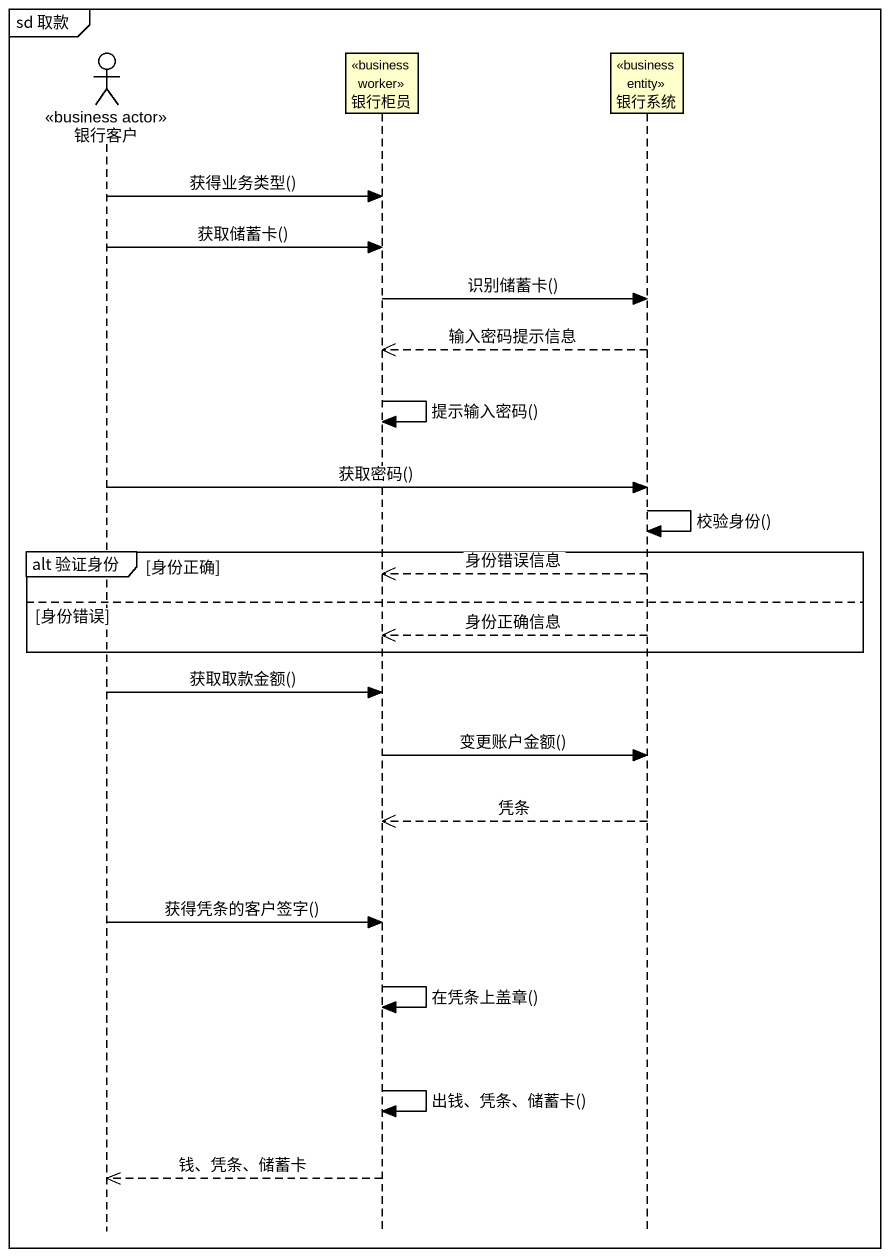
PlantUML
@startuml
mainframe sd 取款
hide footbox
actor 银行客户 <<business actor>>
participant 银行柜员 <<business worker>>
participant 银行系统 <<business entity>>

银行客户 -> 银行柜员 : 获得业务类型()
银行客户 -> 银行柜员 : 获取储蓄卡()
银行柜员 -> 银行系统 : 识别储蓄卡()
银行系统 -->> 银行柜员 : 输入密码提示信息
银行柜员 -> 银行柜员 : 提示输入密码()
银行客户 -> 银行系统 : 获取密码()
银行系统 -> 银行系统 : 校验身份()
group alt 验证身份 [身份正确]
  银行系统 -->> 银行柜员 : 身份错误信息
else 身份错误
  银行系统 -->> 银行柜员 : 身份正确信息
end
银行客户 -> 银行柜员 : 获取取款金额()
银行柜员 -> 银行系统 : 变更账户金额()
银行系统 -->> 银行柜员 : 凭条
银行客户 -> 银行柜员 : 获得凭条的客户签字()
银行柜员 -> 银行柜员 : 在凭条上盖章()
银行柜员 -> 银行柜员 : 出钱、凭条、储蓄卡()
银行柜员 -->> 银行客户 : 钱、凭条、储蓄卡
@enduml
